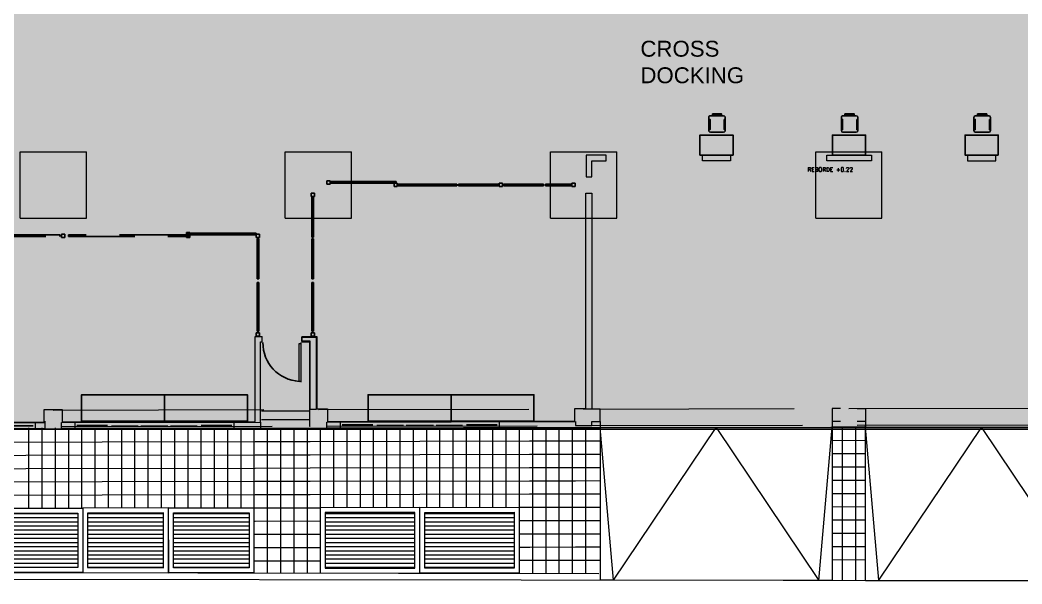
# Model space of a CAD drawing. Header units: millimetres. Extents: x 27 to 171, y 81 to 155.
# Drawn here: x 50.37 to 80.6, y 81.08 to 98.09 of the extents above; entities that cross this region are included whole.
import ezdxf

# ---------------------------------------------------------------- set-up
doc = ezdxf.new("R2010")
doc.units = ezdxf.units.MM
doc.linetypes.add('HIDDEN', pattern=[9.525, 6.35, -3.175])
doc.linetypes.add('IRI-OCASA-Layout R 9$0$HIDDEN', pattern=[0.375, 0.25, -0.125])
doc.layers.add('IRI-OCASA-Layout R 9$0$OCA_Mobiliario', color=252, linetype='Continuous')
doc.layers.add('IRI-OCASA-Layout R 9$0$OCA_Rejas', color=252, linetype='IRI-OCASA-Layout R 9$0$HIDDEN')
for name, color, linetype, lineweight in [('OCASA_TODAS_r08$0$CARP-BARRIDO', 252, 'Continuous', 15), ('OCASA_TODAS_r08$0$CARP-HOJA', 252, 'Continuous', 20), ('OCASA_TODAS_r08$0$CARPINTERIA', 252, 'Continuous', 15), ('OCASA_TODAS_r08$0$CGC VIGAS', 252, 'HIDDEN', 15), ('OCASA_TODAS_r08$0$MURO BLOQUE CEMENTO 18', 252, 'Continuous', 20), ('OCASA_TODAS_r08$0$REVOQUES', 251, 'Continuous', 15), ('OCASA_TODAS_r08$0$VENTANAS', 251, 'Continuous', 15), ('OCASA_TODAS_r08$0$VEREDA', 251, 'Continuous', 15)]:
    doc.layers.add(name, color=color, linetype=linetype, lineweight=lineweight)
doc.layers.get('OCASA_TODAS_r08$0$CARPINTERIA').off()
doc.layers.get('OCASA_TODAS_r08$0$VENTANAS').off()
doc.styles.add('IRI-OCASA-Layout R 9$0$Standard', font='arial.ttf')
doc.styles.add('OCASA_TODAS_r08$0$referencias', font='romans.shx', dxfattribs={"height": 0.18})

# ---------------------------------------------------------------- blocks, each defined once
blk = doc.blocks.new('OCASA_TODAS_r08$0$Estructura PB para Arquitectura')
at = {"layer": 'OCASA_TODAS_r08$0$CGC VIGAS', "lineweight": 9}
for p, q in [((1115.258158, 379.262974, -0.000029), (1117.258158, 379.262974, -0.000029)), ((1115.258158, 377.262974, -0.000029), (1115.258158, 379.262974, -0.000029)), ((1123.258158, 379.262974, -0.000029), (1125.258158, 379.262974, -0.000029)), ((1123.258158, 377.262974, -0.000029), (1123.258158, 379.262974, -0.000029)), ((1131.258158, 379.262974, -0.000029), (1133.258158, 379.262974, -0.000029)), ((1131.258158, 377.262974, -0.000029), (1131.258158, 379.262974, -0.000029)), ((1139.258158, 379.262974, -0.000029), (1141.258158, 379.262974, -0.000029)), ((1139.258158, 377.262974, -0.000029), (1139.258158, 379.262974, -0.000029)), ((1108.328595, 371.458401, -0.000029), (1116.008408, 371.473153, -0.000029)), ((1116.258168, 371.473633, -0.000029), (1124.008521, 371.48852, -0.000029)), ((1124.258281, 371.489, -0.000029), (1132.008352, 371.503887, -0.000029)), ((1132.258112, 371.504367, -0.000029), (1140.009072, 371.519256, -0.000029)), ((1140.258832, 371.519736, -0.000029), (1148.008332, 371.534622, -0.000029)), ((1108.509139, 370.958747, -0.000029), (1116.258649, 370.973633, -0.000029)), ((1116.508408, 370.974112, -0.000029), (1124.258761, 370.989, -0.000029)), ((1124.508521, 370.98948, -0.000029), (1132.258592, 371.004367, -0.000029)), ((1132.508352, 371.004847, -0.000029), (1140.259312, 371.019736, -0.000029)), ((1140.509072, 371.020215, -0.000029), (1148.258572, 371.035101, -0.000029))]:
    blk.add_line(p, q, dxfattribs=at)
for points in [[(1115.258158, 377.262974), (1117.258158, 377.262974), (1117.258158, 379.262974)], [(1123.258158, 377.262974), (1125.258158, 377.262974), (1125.258158, 379.262974)], [(1131.258158, 377.262974), (1133.258158, 377.262974), (1133.258158, 379.262974)], [(1139.258158, 377.262974), (1141.258158, 377.262974), (1141.258158, 379.262974)]]:
    blk.add_lwpolyline(points, dxfattribs=at)
blk = doc.blocks.new('OCASA_TODAS_r08$0$V17 19_06_2014')
at = {"color": 4}
for points in [[(2804.771204, 1170.094485), (2804.771204, 1170.114485), (2804.746558, 1170.114485), (2804.746558, 1170.114485)], [(2805.773704, 1170.094485), (2805.773704, 1170.114485), (2805.813704, 1170.114485), (2805.813704, 1170.094485)], [(2805.813704, 1170.094485), (2805.813704, 1170.074485), (2805.773704, 1170.074485), (2805.773704, 1170.094485)], [(2808.519411, 1170.094485), (2808.519411, 1170.114485), (2808.479411, 1170.114485), (2808.479411, 1170.094485)], [(2808.479411, 1170.094485), (2808.479411, 1170.074485), (2808.519411, 1170.074485), (2808.519411, 1170.094485)], [(2809.521911, 1170.094485), (2809.521911, 1170.114485), (2809.546558, 1170.114485), (2809.546558, 1170.114485)]]:
    blk.add_lwpolyline(points, dxfattribs=at)
at = {"color": 251}
for points in [[(2804.771204, 1170.114485), (2809.521911, 1170.114485)], [(2804.771204, 1170.074485), (2809.521911, 1170.074485)]]:
    blk.add_lwpolyline(points, dxfattribs=at)
at = {"color": 4}
for points in [[(2804.811204, 1170.114485), (2804.771204, 1170.114485), (2804.771204, 1170.094485), (2804.811204, 1170.094485)], [(2805.733704, 1170.094485), (2805.773704, 1170.094485), (2805.773704, 1170.114485), (2805.733704, 1170.114485)], [(2805.813704, 1170.074485), (2805.853704, 1170.074485), (2805.853704, 1170.094485), (2805.813704, 1170.094485)], [(2807.558224, 1170.094485), (2807.598224, 1170.094485), (2807.598224, 1170.074485), (2807.558224, 1170.074485)], [(2808.439411, 1170.094485), (2808.479411, 1170.094485), (2808.479411, 1170.074485), (2808.439411, 1170.074485)], [(2808.519411, 1170.114485), (2808.559411, 1170.114485), (2808.559411, 1170.094485), (2808.519411, 1170.094485)], [(2809.481911, 1170.114485), (2809.521911, 1170.114485), (2809.521911, 1170.094485), (2809.481911, 1170.094485)]]:
    blk.add_lwpolyline(points, close=True, dxfattribs=at)
at = {"layer": 'OCASA_TODAS_r08$0$CARP-HOJA'}
for p, q in [((2804.811204, 1170.109485), (2805.733714, 1170.109485)), ((2804.811204, 1170.099485), (2805.733714, 1170.099485)), ((2805.853704, 1170.089485), (2806.654891, 1170.089485)), ((2805.853704, 1170.079485), (2806.654891, 1170.079485)), ((2806.734891, 1170.089485), (2807.558224, 1170.089485)), ((2806.734891, 1170.079485), (2807.558224, 1170.079485)), ((2807.638224, 1170.089485), (2808.439411, 1170.089485)), ((2807.638224, 1170.079485), (2808.439411, 1170.079485)), ((2808.559411, 1170.109485), (2809.481921, 1170.109485)), ((2808.559411, 1170.099485), (2809.481921, 1170.099485))]:
    blk.add_line(p, q, dxfattribs=at)
blk = doc.blocks.new('OCASA_TODAS_r08$0$SE 16')
at = {"layer": 'OCASA_TODAS_r08$0$CARP-BARRIDO', "lineweight": -3}
blk.add_arc((-36.41539, -19.636195), 1.16501, 179.476971, 266.48031, dxfattribs=at)
at = {"layer": 'OCASA_TODAS_r08$0$CARP-HOJA'}
for p, q in [((-36.431912, -19.654008), (-36.431912, -19.641508)), ((-36.430712, -19.641508), (-36.430712, -19.655208)), ((-36.428112, -19.797314), (-36.428112, -19.641508)), ((-36.426912, -20.811508), (-36.426912, -19.641508)), ((-36.486912, -20.799008), (-36.486912, -19.654008)), ((-36.486912, -19.654008), (-36.431912, -19.654008)), ((-36.485712, -19.812314), (-36.485712, -19.655208)), ((-36.485712, -19.655208), (-36.430712, -19.655208)), ((-36.485712, -20.797808), (-36.485712, -19.812314)), ((-36.428112, -20.811508), (-36.428112, -19.797314)), ((-36.431912, -20.799008), (-36.486912, -20.799008)), ((-36.430712, -20.797808), (-36.485712, -20.797808)), ((-36.431912, -20.799008), (-36.431912, -20.811508)), ((-36.430712, -20.797808), (-36.430712, -20.811508))]:
    blk.add_line(p, q, dxfattribs=at)
for centre, radius, start, end in [((-36.429412, -19.641508), 0.0025, 0, 180), ((-36.429412, -19.641508), 0.0013, 0, 180), ((-36.429412, -20.811508), 0.0025, 180, 0), ((-36.429412, -20.811508), 0.0013, 180, 0)]:
    blk.add_arc(centre, radius, start, end, dxfattribs=at)
blk = doc.blocks.new('IRI-OCASA-Layout R 9$0$OCA_SILLA')
at = {"linetype": 'Continuous'}
for p, q in [((0.0549, 0.05), (0.0549, 0.4483)), ((0.1049, 0.4983), (0.5023, 0.4983)), ((0.5523, 0.4483), (0.5523, 0.05)), ((0.5023, 0), (0.1049, 0))]:
    blk.add_line(p, q, dxfattribs=at)
for points in [[(0, 0.1087), (0, 0.3889), (0.0427, 0.3889), (0.0427, 0.1087)], [(0.1654, 0.4663), (0.1654, 0.4876), (0.4749, 0.4876), (0.4749, 0.4663)], [(0.1681, 0.0207), (0.1681, 0.0394), (0.4749, 0.0394), (0.4749, 0.0207)]]:
    blk.add_lwpolyline(points, close=True, dxfattribs=at)
for centre, start, end in [((0.1049, 0.4483), 90, 180), ((0.5023, 0.4483), 0, 90), ((0.1049, 0.05), 180, 270), ((0.5023, 0.05), 270, 0)]:
    blk.add_arc(centre, 0.05, start, end, dxfattribs=at)
blk = doc.blocks.new('IRI-OCASA-Layout R 9$0$OCA_mesa 1x0.60')
at = {"color": 253}
blk.add_lwpolyline([(0, 1), (-0.6, 1), (-0.6, 0), (0, 0)], close=True, dxfattribs=at)
blk.add_blockref('IRI-OCASA-Layout R 9$0$OCA_SILLA', (-1.240741, 0.266987), dxfattribs=at)
blk = doc.blocks.new('IRI-OCASA-Layout R 9$0$OCA_mesa de trabajo')
at = {"color": 253}
blk.add_lwpolyline([(0, 2.5), (0.8, 2.5), (0.8, 0), (0, 0)], close=True, dxfattribs=at)

msp = doc.modelspace()

# ---------------------------------------------------------------- hatches: boundary and pattern name
at = {"true_color": 0xff38ff}
h = msp.add_hatch(color=6, dxfattribs=at)
h.dxf.hatch_style = 1
h.paths.add_polyline_path([(46.295, 110.374), (46.295, 105.651), (43.744, 105.651), (43.644, 105.651), (43.733, 91.445), (44.887, 91.445), (44.887, 91.445), (44.898, 85.754), (95.501, 85.754), (95.501, 89.832), (102.71, 89.844), (102.71, 109.013), (147.022, 109.013), (147.022, 117.935), (91.324, 117.935), (91.324, 113.202), (75.374, 113.225), (75.374, 110.006), (67.244, 110.006), (67.244, 113.205), (61.671, 113.205), (61.671, 111.453), (59.644, 111.453), (59.644, 110.374)])
at = {"layer": 'OCASA_TODAS_r08$0$VEREDA'}
h = msp.add_hatch(dxfattribs=at)
h.set_pattern_fill('LINE', color=256)
h.set_pattern_definition([(0, (13.95129, 58.08296), (0, 0.125), [])])
h.paths.add_polyline_path([(62.586, 81.557), (62.586, 83.237), (65.28, 83.243), (65.28, 81.553)])
h.paths.add_polyline_path([(62.286, 81.557), (62.286, 83.237), (59.58, 83.231), (59.58, 81.561)])
h.paths.add_polyline_path([(54.999, 81.568), (54.999, 83.223), (57.28, 83.227), (57.28, 81.565)])
h.paths.add_polyline_path([(54.699, 81.568), (54.699, 83.223), (52.413, 83.218), (52.413, 81.572)])
h.paths.add_polyline_path([(49.827, 81.575), (49.827, 83.213), (52.113, 83.218), (52.113, 81.572)])
h.paths.add_polyline_path([(49.527, 81.576), (49.527, 83.213), (47.241, 83.208), (47.241, 81.579)])
h.paths.add_polyline_path([(44.655, 81.583), (44.655, 83.203), (46.941, 83.208), (46.941, 81.58)])
h.paths.add_polyline_path([(44.355, 81.583), (44.355, 83.204), (42.069, 83.21), (42.069, 81.587)])
h.paths.add_polyline_path([(39.483, 81.59), (39.483, 83.222), (41.769, 83.211), (41.769, 81.587)])
h.paths.add_polyline_path([(39.183, 81.591), (39.183, 83.224), (36.898, 83.236), (36.898, 81.593)])

# ---------------------------------------------------------------- linework, layer by layer
at = {"layer": 'Defpoints', "color": 6}
msp.add_lwpolyline([(46.295, 110.374), (46.295, 105.651), (43.744, 105.651), (43.644, 105.651), (43.733, 91.445), (44.887, 91.445), (44.887, 91.445), (44.898, 85.754), (95.501, 85.754)], dxfattribs=at)
at = {"layer": 'IRI-OCASA-Layout R 9$0$OCA_Rejas', "elevation": 0}
for points in [[(59.724, 93.141), (59.624, 93.141), (59.624, 93.241), (59.724, 93.241)], [(61.654, 93.066), (61.754, 93.066), (61.754, 93.166), (61.654, 93.166)], [(64.824, 93.066), (64.924, 93.066), (64.924, 93.166), (64.824, 93.166)], [(67.015, 93.066), (67.115, 93.066), (67.115, 93.166), (67.015, 93.166)], [(59.154, 92.766), (59.154, 92.866), (59.254, 92.866), (59.254, 92.766)], [(57.497, 88.653), (57.497, 88.553), (57.597, 88.553), (57.597, 88.653)], [(59.154, 88.653), (59.154, 88.553), (59.254, 88.553), (59.254, 88.653)]]:
    msp.add_lwpolyline(points, close=True, dxfattribs=at)
at = {"layer": 'IRI-OCASA-Layout R 9$0$OCA_Rejas', "ltscale": 8, "elevation": 0}
for points in [[(59.724, 93.166), (61.724, 93.166), (61.724, 93.216), (59.724, 93.216)], [(63.549, 93.091), (61.779, 93.091), (61.779, 93.141), (63.549, 93.141)], [(63.602, 93.091), (64.802, 93.091), (64.802, 93.141), (63.602, 93.141)], [(64.965, 93.091), (66.165, 93.091), (66.165, 93.141), (64.965, 93.141)], [(66.221, 93.091), (67.006, 93.091), (67.006, 93.141), (66.221, 93.141)], [(59.179, 91.542), (59.179, 92.742), (59.229, 92.742), (59.229, 91.542)], [(57.522, 91.488), (57.522, 90.288), (57.572, 90.288), (57.572, 91.488)], [(59.179, 91.488), (59.179, 90.288), (59.229, 90.288), (59.229, 91.488)], [(57.522, 90.176), (57.522, 88.703), (57.572, 88.703), (57.572, 90.176)], [(59.179, 90.176), (59.179, 88.703), (59.229, 88.703), (59.229, 90.176)]]:
    msp.add_lwpolyline(points, close=True, dxfattribs=at)
at = {"layer": 'IRI-OCASA-Layout R 9$0$OCA_Rejas', "ltscale": 8}
for points in [[(49.151, 91.56), (51.569, 91.56), (51.569, 91.61), (49.151, 91.61)], [(51.832, 91.56), (55.372, 91.56), (55.372, 91.61), (51.832, 91.61)], [(55.497, 91.61), (57.497, 91.61), (57.497, 91.66), (55.497, 91.66)]]:
    msp.add_lwpolyline(points, close=True, dxfattribs=at)
at = {"layer": 'IRI-OCASA-Layout R 9$0$OCA_Rejas'}
for points in [[(51.724, 91.535), (51.624, 91.535), (51.624, 91.635), (51.724, 91.635)], [(55.394, 91.535), (55.494, 91.535), (55.494, 91.635), (55.394, 91.635)], [(55.497, 91.585), (55.397, 91.585), (55.397, 91.685), (55.497, 91.685)], [(57.497, 91.535), (57.497, 91.635), (57.597, 91.635), (57.597, 91.535)]]:
    msp.add_lwpolyline(points, close=True, dxfattribs=at)
at = {"layer": 'OCASA_TODAS_r08$0$MURO BLOQUE CEMENTO 18'}
for p, q in [((50.83, 85.945), (50.83, 85.765)), ((51.124, 85.99), (51.124, 85.81)), ((52.024, 85.946, 0), (52.024, 85.766, 0)), ((56.824, 85.956, 0), (56.824, 85.776, 0)), ((60.03, 85.961), (60.03, 85.781)), ((64.83, 85.971), (64.83, 85.791)), ((74.874, 85.991, 0), (74.874, 85.811, 0)), ((75.875, 85.993, 0), (75.875, 85.813, 0))]:
    msp.add_line(p, q, dxfattribs=at)
for points in [[(68.055, 94.02), (67.955, 94.02), (67.451, 94.02), (67.451, 93.365), (67.624, 93.365), (67.624, 93.84), (68.055, 93.84)], [(70.957, 94.02), (71.805, 94.02), (71.805, 93.84), (70.957, 93.84)], [(74.707, 94.02), (76.055, 94.02), (76.055, 93.84), (74.707, 93.84)], [(79.805, 94.02), (78.957, 94.02), (78.957, 93.84), (79.805, 93.84)]]:
    msp.add_lwpolyline(points, close=True, dxfattribs=at)
for points in [[(67.621, 92.866), (67.624, 86.357), (67.444, 86.357), (67.441, 92.866), (67.621, 92.866)], [(43.625, 85.751), (43.625, 85.931), (51.124, 85.946), (51.124, 85.766), (43.625, 85.751)], [(51.624, 85.766), (51.624, 85.946), (57.604, 85.958)], [(57.604, 85.958), (57.624, 85.958), (57.624, 85.778), (51.624, 85.766)], [(59.624, 85.781), (59.624, 85.961), (67.124, 85.978), (67.124, 85.858), (67.624, 85.858), (67.624, 85.977), (67.874, 85.977)], [(67.874, 85.977), (67.874, 85.798), (59.624, 85.781)], [(74.874, 85.991), (75.125, 85.991)], [(75.625, 85.993), (75.875, 85.993)], [(75.875, 85.813), (74.874, 85.811)]]:
    msp.add_lwpolyline(points, dxfattribs=at)
at = {"layer": 'OCASA_TODAS_r08$0$MURO BLOQUE CEMENTO 18', "elevation": 0}
msp.add_lwpolyline([(59.124, 86.342), (59.124, 88.401), (58.872, 88.401), (58.872, 88.521), (59.304, 88.521), (59.304, 86.342), (59.124, 86.342)], close=True, dxfattribs=at)
at = {"layer": 'OCASA_TODAS_r08$0$REVOQUES'}
for points in [[(43.744, 91.605), (45.047, 91.605), (45.047, 85.954), (51.101, 85.967), (51.101, 86.347), (51.641, 86.347), (51.642, 85.967), (57.464, 85.978), (57.464, 88.541), (57.675, 88.541)], [(57.604, 85.958), (57.624, 85.958), (57.624, 88.381), (57.675, 88.381), (57.675, 88.541)], [(58.872, 88.541), (58.872, 88.381), (59.104, 88.381), (59.104, 85.842), (59.124, 85.842)], [(58.872, 88.541), (59.324, 88.541), (59.324, 86.361), (59.644, 86.361), (59.645, 85.981), (67.104, 85.997), (67.104, 86.377), (67.444, 86.377)], [(67.874, 85.977), (67.874, 86.357), (67.624, 86.357)], [(75.125, 86.372), (74.874, 86.372), (74.874, 85.991)], [(75.625, 86.372), (75.875, 86.372), (75.875, 85.993)]]:
    msp.add_lwpolyline(points, dxfattribs=at)
at = {"layer": 'OCASA_TODAS_r08$0$VEREDA'}
for p, q in [((57.654, 86.301, 0), (59.124, 86.301)), ((57.654, 86.041, 0), (59.124, 86.041)), ((75.875, 81.187), (75.875, 85.872, -0.025)), ((50.63, 85.794, 0.008), (50.63, 83.365, 0)), ((51.03, 85.794, 0.008), (51.03, 83.366, 0)), ((51.43, 85.794, 0.008), (51.43, 83.366, 0)), ((51.83, 85.794, 0.008), (51.83, 83.367, 0)), ((52.23, 85.794, 0.008), (52.23, 83.368, 0)), ((52.63, 85.794, 0.008), (52.63, 83.369, 0)), ((53.03, 85.794, 0.008), (53.03, 83.369, 0)), ((53.43, 85.794, 0.008), (53.43, 83.37, 0)), ((53.83, 85.794, 0.008), (53.83, 83.371, 0)), ((54.23, 85.794, 0.008), (54.23, 83.372, 0)), ((54.63, 85.794, 0.008), (54.63, 83.372, 0)), ((55.03, 85.794, 0.008), (55.03, 83.373, 0)), ((55.43, 85.794, 0.008), (55.43, 83.374, 0)), ((55.83, 85.794, 0.008), (55.83, 83.375, 0)), ((56.23, 85.794, 0.008), (56.23, 83.375, 0)), ((56.63, 85.794, 0.008), (56.63, 83.376, 0)), ((57.03, 85.794, 0.008), (57.03, 83.377, 0)), ((57.43, 85.794, 0.008), (57.43, 81.414, -0.007)), ((57.654, 85.781, 0), (59.124, 85.781)), ((57.83, 85.794, 0.008), (57.83, 81.414, -0.007)), ((58.23, 85.794, 0.008), (58.23, 81.413, -0.007)), ((58.63, 85.794, 0.008), (58.63, 81.413, -0.007)), ((59.03, 85.794, 0.008), (59.03, 81.412, -0.007)), ((59.43, 85.794, 0.008), (59.43, 81.411, 0.001)), ((59.83, 85.794, 0.008), (59.83, 83.381, 0)), ((60.23, 85.794, 0.008), (60.23, 83.382, 0)), ((60.63, 85.794, 0.008), (60.63, 83.383, 0)), ((61.03, 85.794, 0.008), (61.03, 83.384, 0)), ((61.43, 85.794, 0.008), (61.43, 83.385, 0)), ((61.83, 85.794, 0.008), (61.83, 83.386, 0)), ((62.23, 85.794, 0.008), (62.23, 83.387, 0)), ((62.63, 85.794, 0.008), (62.63, 83.387, 0)), ((63.03, 85.794, 0.008), (63.03, 83.388, 0)), ((63.43, 85.794, 0.008), (63.43, 83.389, 0)), ((63.83, 85.794, 0.008), (63.83, 83.39, 0)), ((64.23, 85.794, 0.008), (64.23, 83.391, 0)), ((64.63, 85.794, 0.008), (64.63, 83.392, 0)), ((65.03, 85.794, 0.008), (65.03, 83.393, 0)), ((65.43, 85.794, 0.008), (65.43, 83.394)), ((65.83, 85.794, 0.008), (65.83, 81.399, 0.008)), ((66.016, 85.794), (66.966, 85.796)), ((66.23, 85.795, 0.008), (66.23, 81.399, 0.008)), ((66.63, 85.795, 0.008), (66.63, 81.399, 0.008)), ((67.03, 85.795, 0.008), (67.03, 81.399, 0.008)), ((67.43, 85.796, 0.008), (67.43, 81.399, 0.008)), ((67.874, 85.797, 0), (74.874, 85.811, 0)), ((68.274, 81.198), (67.874, 85.801, 0)), ((67.874, 85.797, 0.008), (67.874, 81.199, 0.008)), ((68.274, 81.198), (71.374, 85.8, 0.008)), ((71.374, 85.8, 0.008), (74.474, 81.189)), ((74.474, 81.189), (74.874, 85.814, 0.008)), ((74.874, 85.811, 0), (74.874, 81.189, 0.017)), ((74.874, 85.811, 0), (74.874, 81.189, 0.017)), ((75.175, 85.812, 0), (75.175, 81.188, 0)), ((75.575, 85.812, 0), (75.575, 81.188, 0)), ((76.275, 81.193, -0.025), (75.875, 85.813, 0)), ((75.875, 85.813, 0), (82.875, 85.813, 0)), ((76.275, 81.193, -0.025), (79.375, 85.796, 0)), ((79.375, 85.796, 0), (82.475, 81.178, -0.024)), ((54.849, 82.415, 0), (54.849, 81.418, 0)), ((36.754, 81.444), (67.83, 81.399)), ((36.665, 81.244), (150.42, 81.08)), ((68.274, 81.198), (67.874, 81.199, 0.008)), ((74.874, 81.189, 0.017), (68.274, 81.198)), ((74.83, 81.189), (74.43, 81.189)), ((74.874, 81.189, 0.017), (74.474, 81.189)), ((75.875, 81.187), (82.875, 81.177, -0.025))]:
    msp.add_line(p, q, dxfattribs=at)
at = {"layer": 'OCASA_TODAS_r08$0$VEREDA', "elevation": 0}
for points in [[(31.224, 114.812), (31.224, 89.268), (36.91, 83.786), (43.622, 83.751), (57.468, 83.778), (59.127, 83.78), (65.746, 83.794), (67.126, 83.795), (67.874, 83.797)], [(31.624, 114.812), (31.624, 89.438), (37.072, 84.185), (43.622, 84.151), (57.467, 84.178), (59.127, 84.18), (65.746, 84.194), (67.126, 84.195), (67.874, 84.197)], [(32.024, 114.812), (32.024, 89.608), (37.234, 84.584), (43.623, 84.551), (57.466, 84.578), (59.126, 84.58), (65.745, 84.594), (67.125, 84.595), (67.874, 84.597)], [(32.424, 114.813), (32.424, 89.778), (37.397, 84.983), (43.624, 84.951), (57.466, 84.978), (59.125, 84.98), (65.745, 84.994), (67.125, 84.995), (67.874, 84.997)], [(32.824, 114.813), (32.824, 89.948), (37.559, 85.382), (43.624, 85.351), (57.465, 85.378), (59.125, 85.38), (65.744, 85.394), (67.124, 85.395), (67.874, 85.397)], [(33.224, 114.813), (33.224, 90.118), (37.721, 85.781), (43.625, 85.751), (57.464, 85.778), (59.124, 85.78), (65.744, 85.794), (67.124, 85.795), (67.874, 85.797)], [(74.83, 85.811), (76.03, 85.813)], [(74.874, 85.411), (75.875, 85.413)], [(74.874, 85.011), (75.875, 85.013)], [(74.874, 84.611), (75.875, 84.613)], [(74.874, 84.211), (75.875, 84.213)], [(74.874, 83.811), (75.875, 83.813)], [(49.677, 81.426), (49.677, 83.363), (52.263, 83.368), (52.263, 81.422), (49.677, 81.426)], [(54.849, 81.418), (54.849, 83.373), (52.263, 83.368), (52.263, 81.422), (54.849, 81.418)], [(54.849, 81.418), (54.849, 83.373), (57.43, 83.378), (57.43, 81.414), (54.849, 81.418)], [(57.43, 83.378), (57.469, 83.378), (59.43, 83.38)], [(65.43, 83.394), (65.747, 83.394), (67.127, 83.395), (67.874, 83.397)], [(74.874, 83.411), (75.875, 83.413)], [(57.437, 82.978), (57.469, 82.978), (59.43, 82.98)], [(65.438, 82.994), (65.747, 82.994), (67.127, 82.995), (67.874, 82.997)], [(74.874, 83.011), (75.875, 83.013)], [(57.435, 82.578), (57.47, 82.578), (59.129, 82.58), (59.43, 82.58)], [(65.436, 82.594), (65.748, 82.594), (67.128, 82.595), (67.874, 82.597)], [(74.874, 82.611), (75.875, 82.613)], [(74.874, 82.211), (75.875, 82.213)], [(57.433, 82.178), (57.471, 82.178), (59.13, 82.18), (59.43, 82.18)], [(65.434, 82.194), (65.749, 82.194), (67.128, 82.195), (67.874, 82.197)], [(57.431, 81.778), (57.472, 81.778), (59.131, 81.78), (59.43, 81.78)], [(65.432, 81.794), (65.749, 81.794), (67.129, 81.795), (67.874, 81.797)], [(74.874, 81.811), (75.875, 81.813)]]:
    msp.add_lwpolyline(points, dxfattribs=at)
for points in [[(49.827, 81.575), (49.827, 83.213), (52.113, 83.218), (52.113, 81.572)], [(54.699, 81.568), (54.699, 83.223), (52.413, 83.218), (52.413, 81.572)], [(54.999, 81.568), (54.999, 83.223), (57.28, 83.227), (57.28, 81.565)]]:
    msp.add_lwpolyline(points, close=True, dxfattribs=at)
at = {"layer": 'OCASA_TODAS_r08$0$VEREDA'}
for points in [[(62.436, 81.407), (62.436, 83.387), (59.43, 83.38), (59.43, 81.411), (62.436, 81.407)], [(62.436, 81.407), (62.436, 83.387), (65.43, 83.394), (65.43, 81.403), (62.436, 81.407)]]:
    msp.add_lwpolyline(points, dxfattribs=at)
for points in [[(62.286, 81.557), (62.286, 83.237), (59.58, 83.231), (59.58, 81.561)], [(62.586, 81.557), (62.586, 83.237), (65.28, 83.243), (65.28, 81.553)]]:
    msp.add_lwpolyline(points, close=True, dxfattribs=at)

# ---------------------------------------------------------------- block references
at = {"color": 31, "true_color": 0xfebd57}
msp.add_blockref('OCASA_TODAS_r08$0$Estructura PB para Arquitectura', (-1064.884, -285.147), dxfattribs=at)
at = {"layer": 'IRI-OCASA-Layout R 9$0$OCA_Mobiliario'}
for name, p, rotation in [('IRI-OCASA-Layout R 9$0$OCA_mesa 1x0.60', (70.881, 94.02), 270), ('IRI-OCASA-Layout R 9$0$OCA_mesa 1x0.60', (74.881, 94.02), 270), ('IRI-OCASA-Layout R 9$0$OCA_mesa 1x0.60', (78.881, 94.02), 270), ('IRI-OCASA-Layout R 9$0$OCA_mesa de trabajo', (54.732, 85.989), 90), ('IRI-OCASA-Layout R 9$0$OCA_mesa de trabajo', (57.232, 85.99), 90), ('IRI-OCASA-Layout R 9$0$OCA_mesa de trabajo', (63.374, 85.989), 90), ('IRI-OCASA-Layout R 9$0$OCA_mesa de trabajo', (65.874, 85.99), 90)]:
    msp.add_blockref(name, p, dxfattribs=dict(at, rotation=rotation))
at = {"layer": 'OCASA_TODAS_r08$0$CARPINTERIA'}
msp.add_blockref('OCASA_TODAS_r08$0$SE 16', (95.279, 107.99, 0), dxfattribs=at)
at = {"layer": 'OCASA_TODAS_r08$0$VENTANAS'}
for p in [(-2758.717, -1084.249, 0.008), (-2752.722, -1084.238, 0), (-2744.717, -1084.223, 0.008)]:
    msp.add_blockref('OCASA_TODAS_r08$0$V17 19_06_2014', p, dxfattribs=at)

# ---------------------------------------------------------------- texts
at = {"color": 7, "insert": (69.086, 96.179, 0), "char_height": 0.48, "attachment_point": 7, "style": 'IRI-OCASA-Layout R 9$0$Standard'}
msp.add_mtext_dynamic_manual_height_columns('CROSS DOCKING', width=2.95875, gutter_width=12.5, heights=[0], dxfattribs=at)
at = {"layer": 'OCASA_TODAS_r08$0$VEREDA', "insert": (74.815, 93.582), "char_height": 0.125, "width": 3.63482, "attachment_point": 5, "style": 'OCASA_TODAS_r08$0$referencias'}
msp.add_mtext('REBORDE +0.22', dxfattribs=at)

doc.saveas('drawing.dxf')
